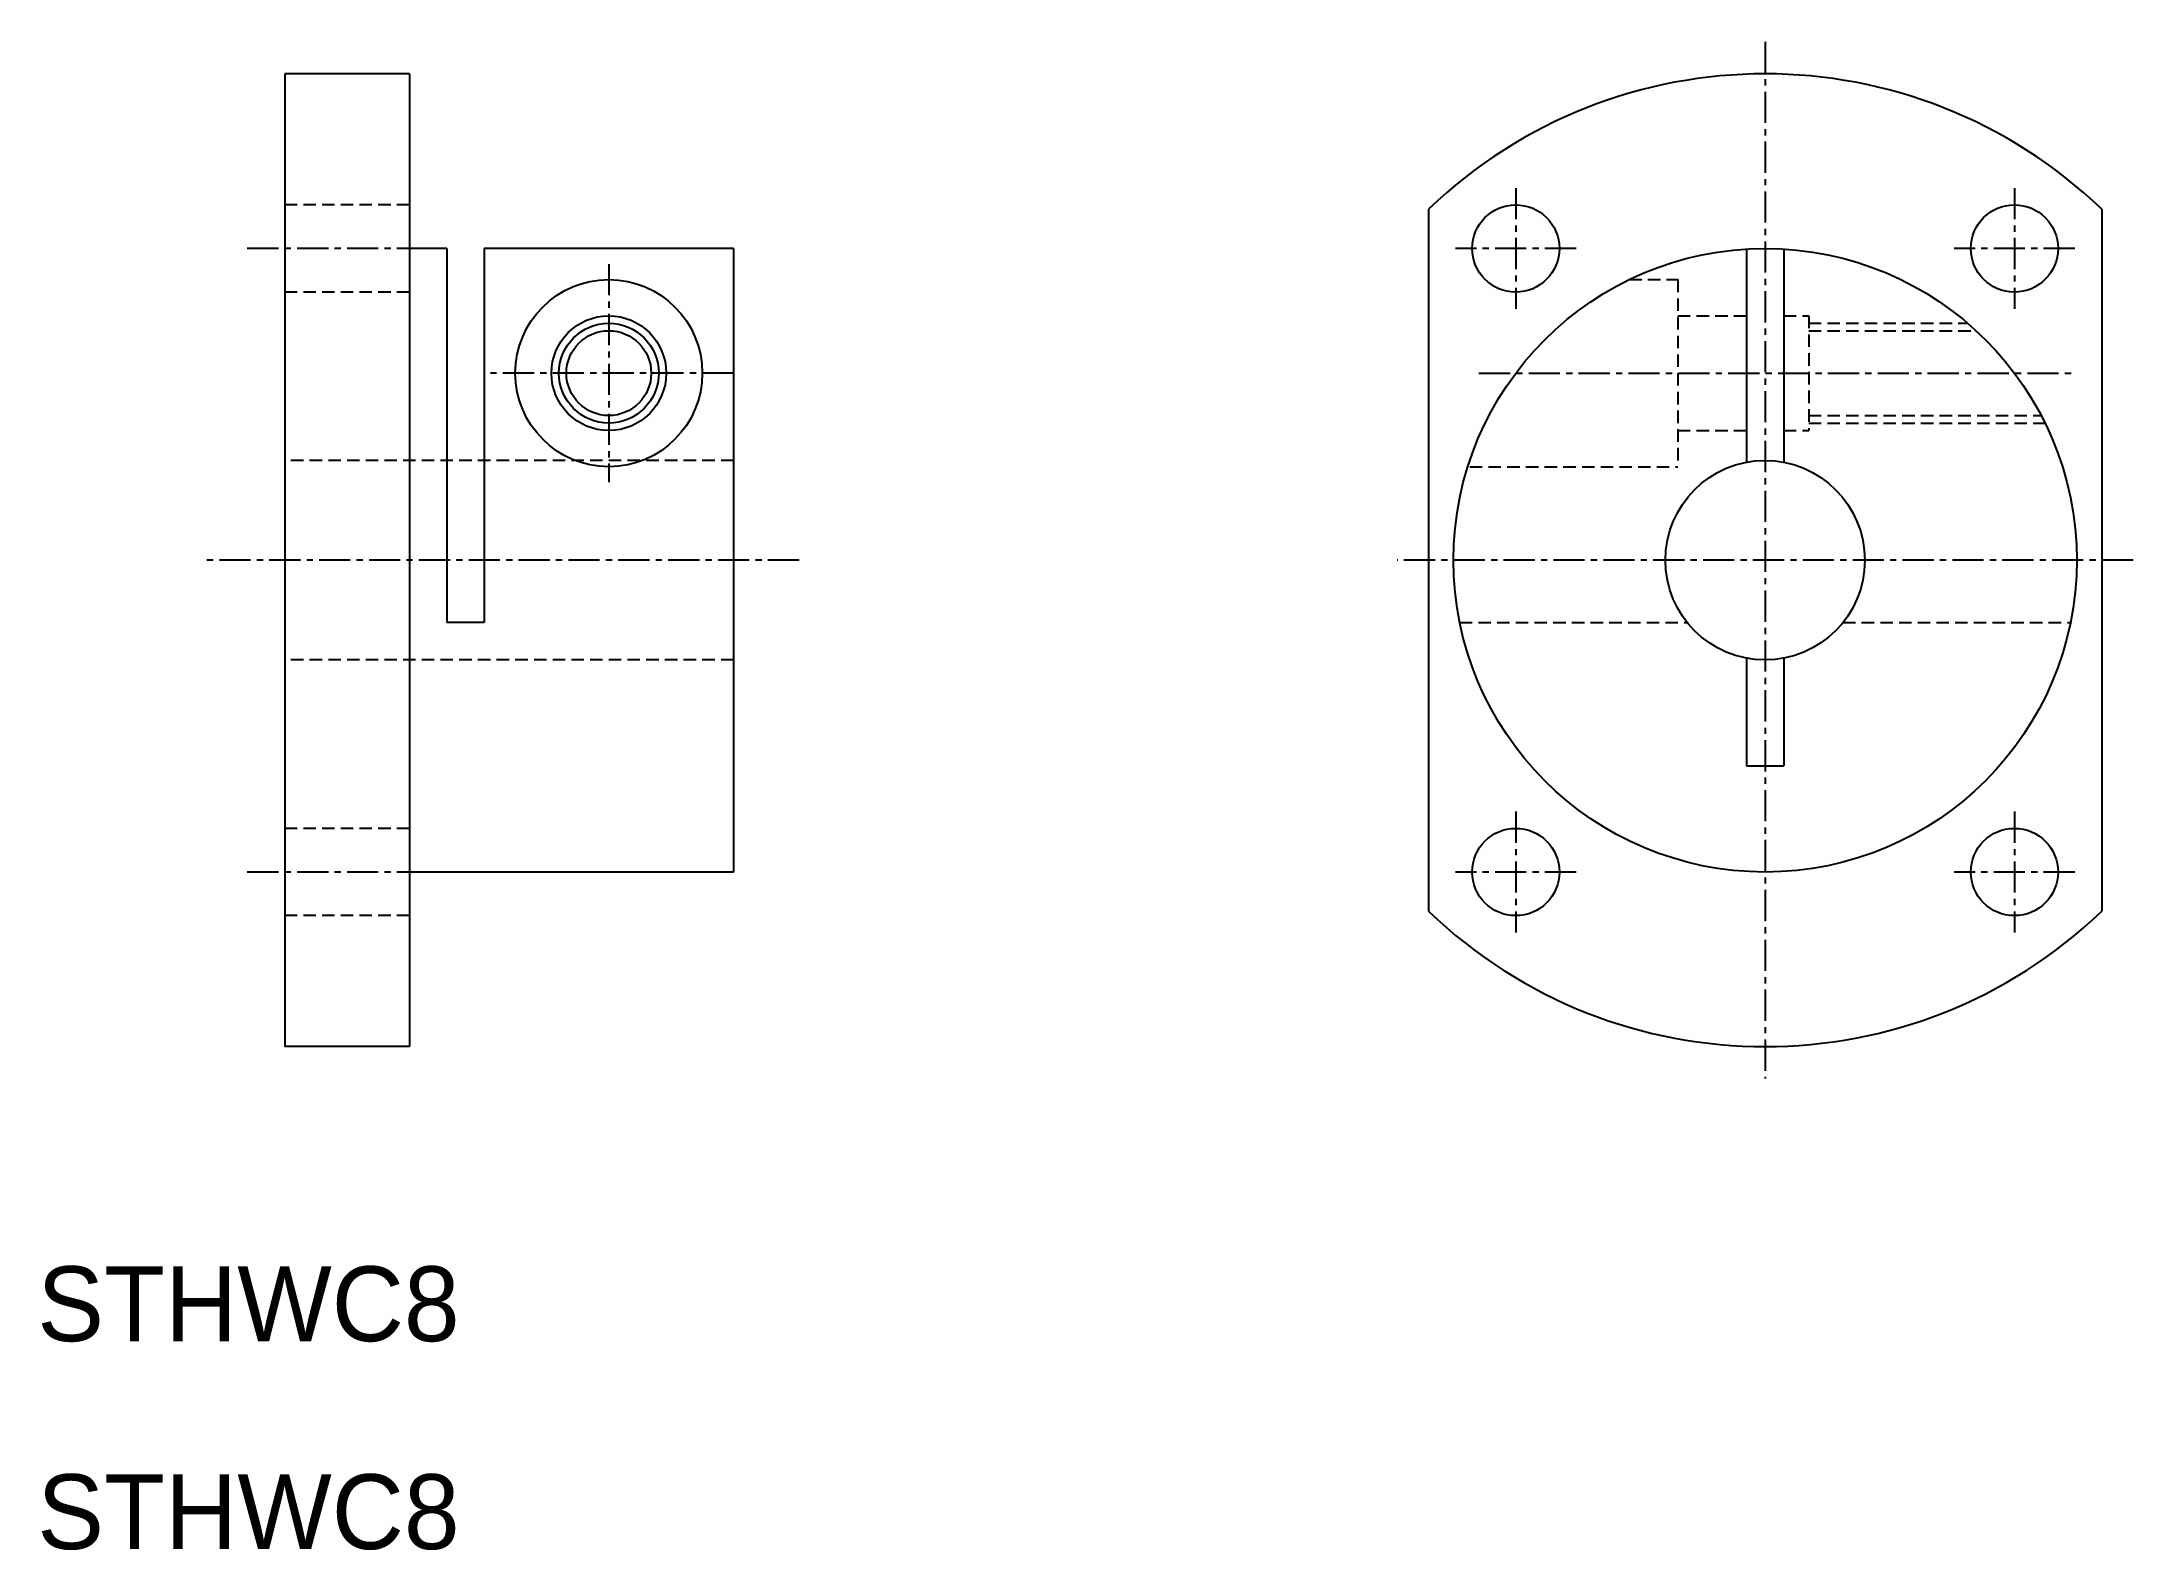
# Model space of a CAD drawing. Extents: x 56.5 to 140.4, y 107.2 to 167.6.
import ezdxf

# ---------------------------------------------------------------- set-up
doc = ezdxf.new("R2010")
doc.units = 0
doc.linetypes.add('CENTER', pattern=[2, 1.25, -0.25, 0.25, -0.25])
doc.linetypes.add('DASHED', pattern=[0.75, 0.5, -0.25])
doc.layers.get('0').update_dxf_attribs({"linetype": 'CONTINUOUS'})
doc.layers.add('CENTER', color=1, linetype='CENTER')

msp = doc.modelspace()

# ---------------------------------------------------------------- linework, layer by layer
for p, q in [((66.24, 166.344), (66.24, 127.344)), ((71.24, 166.344), (66.24, 166.344)), ((71.24, 166.344), (71.24, 127.344)), ((112.116, 160.915), (112.116, 132.773)), ((139.116, 160.915), (139.116, 132.773)), ((72.74, 159.344), (71.24, 159.344)), ((72.74, 159.344), (72.74, 144.344)), ((74.24, 159.344), (74.24, 144.344)), ((84.24, 159.344), (74.24, 159.344)), ((84.24, 159.344), (84.24, 134.344)), ((124.866, 159.322), (124.866, 150.773)), ((126.366, 159.322), (126.366, 150.773)), ((74.24, 144.344), (72.74, 144.344)), ((124.866, 142.915), (124.866, 138.594)), ((126.366, 142.915), (126.366, 138.594)), ((124.866, 138.594), (126.366, 138.594)), ((84.24, 134.344), (71.24, 134.344)), ((71.24, 127.344), (66.24, 127.344))]:
    msp.add_line(p, q)
at = {"color": 3, "linetype": 'DASHED'}
for p, q in [((71.24, 161.094), (66.24, 161.094)), ((120.167, 158.094), (122.116, 158.094)), ((122.116, 158.094), (122.116, 150.594)), ((71.24, 157.594), (66.24, 157.594)), ((122.116, 156.644), (124.866, 156.644)), ((126.366, 156.644), (127.366, 156.644)), ((127.366, 156.644), (127.366, 152.044)), ((127.366, 156.344), (133.74, 156.344)), ((127.366, 156.044), (134.078, 156.044)), ((122.116, 152.044), (124.866, 152.044)), ((126.366, 152.044), (127.366, 152.044)), ((127.366, 152.644), (136.689, 152.644)), ((127.366, 152.344), (136.841, 152.344)), ((84.24, 150.844), (66.24, 150.844)), ((113.773, 150.594), (122.116, 150.594)), ((113.368, 144.344), (122.493, 144.344)), ((128.738, 144.344), (137.863, 144.344)), ((84.24, 142.844), (66.24, 142.844)), ((71.24, 136.094), (66.24, 136.094)), ((71.24, 132.594), (66.24, 132.594))]:
    msp.add_line(p, q, dxfattribs=at)
for centre, radius in [((115.616, 159.344), 1.75), ((135.616, 159.344), 1.75), ((125.616, 146.844), 12.5), ((79.24, 154.344), 3.75), ((79.24, 154.344), 2.3), ((79.24, 154.344), 1.7), ((125.616, 146.844), 4), ((115.616, 134.344), 1.75), ((135.616, 134.344), 1.75)]:
    msp.add_circle(centre, radius)
at = {"color": 3, "linetype": 'CONTINUOUS'}
msp.add_circle((79.24, 154.344), 2, dxfattribs=at)
for start, end in [(46.18694, 133.81306), (226.18694, 313.81306)]:
    msp.add_arc((125.616, 146.844), 19.5, start, end)
at = {"layer": 'CENTER'}
for p, q in [((125.616, 167.628), (125.616, 126.061)), ((115.616, 161.766), (115.616, 156.923)), ((135.616, 161.766), (135.616, 156.923)), ((71.99, 159.344), (64.74, 159.344)), ((79.24, 158.719), (79.24, 149.969)), ((118.037, 159.344), (113.194, 159.344)), ((138.037, 159.344), (133.194, 159.344)), ((84.24, 154.344), (74.24, 154.344)), ((114.136, 154.344), (138.131, 154.344)), ((86.871, 146.844), (62.994, 146.844)), ((140.379, 146.844), (110.853, 146.844)), ((115.616, 136.766), (115.616, 131.923)), ((135.616, 136.766), (135.616, 131.923)), ((71.99, 134.344), (64.74, 134.344)), ((118.037, 134.344), (113.194, 134.344)), ((138.037, 134.344), (133.194, 134.344))]:
    msp.add_line(p, q, dxfattribs=at)

# ---------------------------------------------------------------- texts
for p in [(56.316, 115.533), (56.316, 107.197)]:
    msp.add_text('STHWC8', height=3).set_placement(p)

doc.saveas('drawing.dxf')
